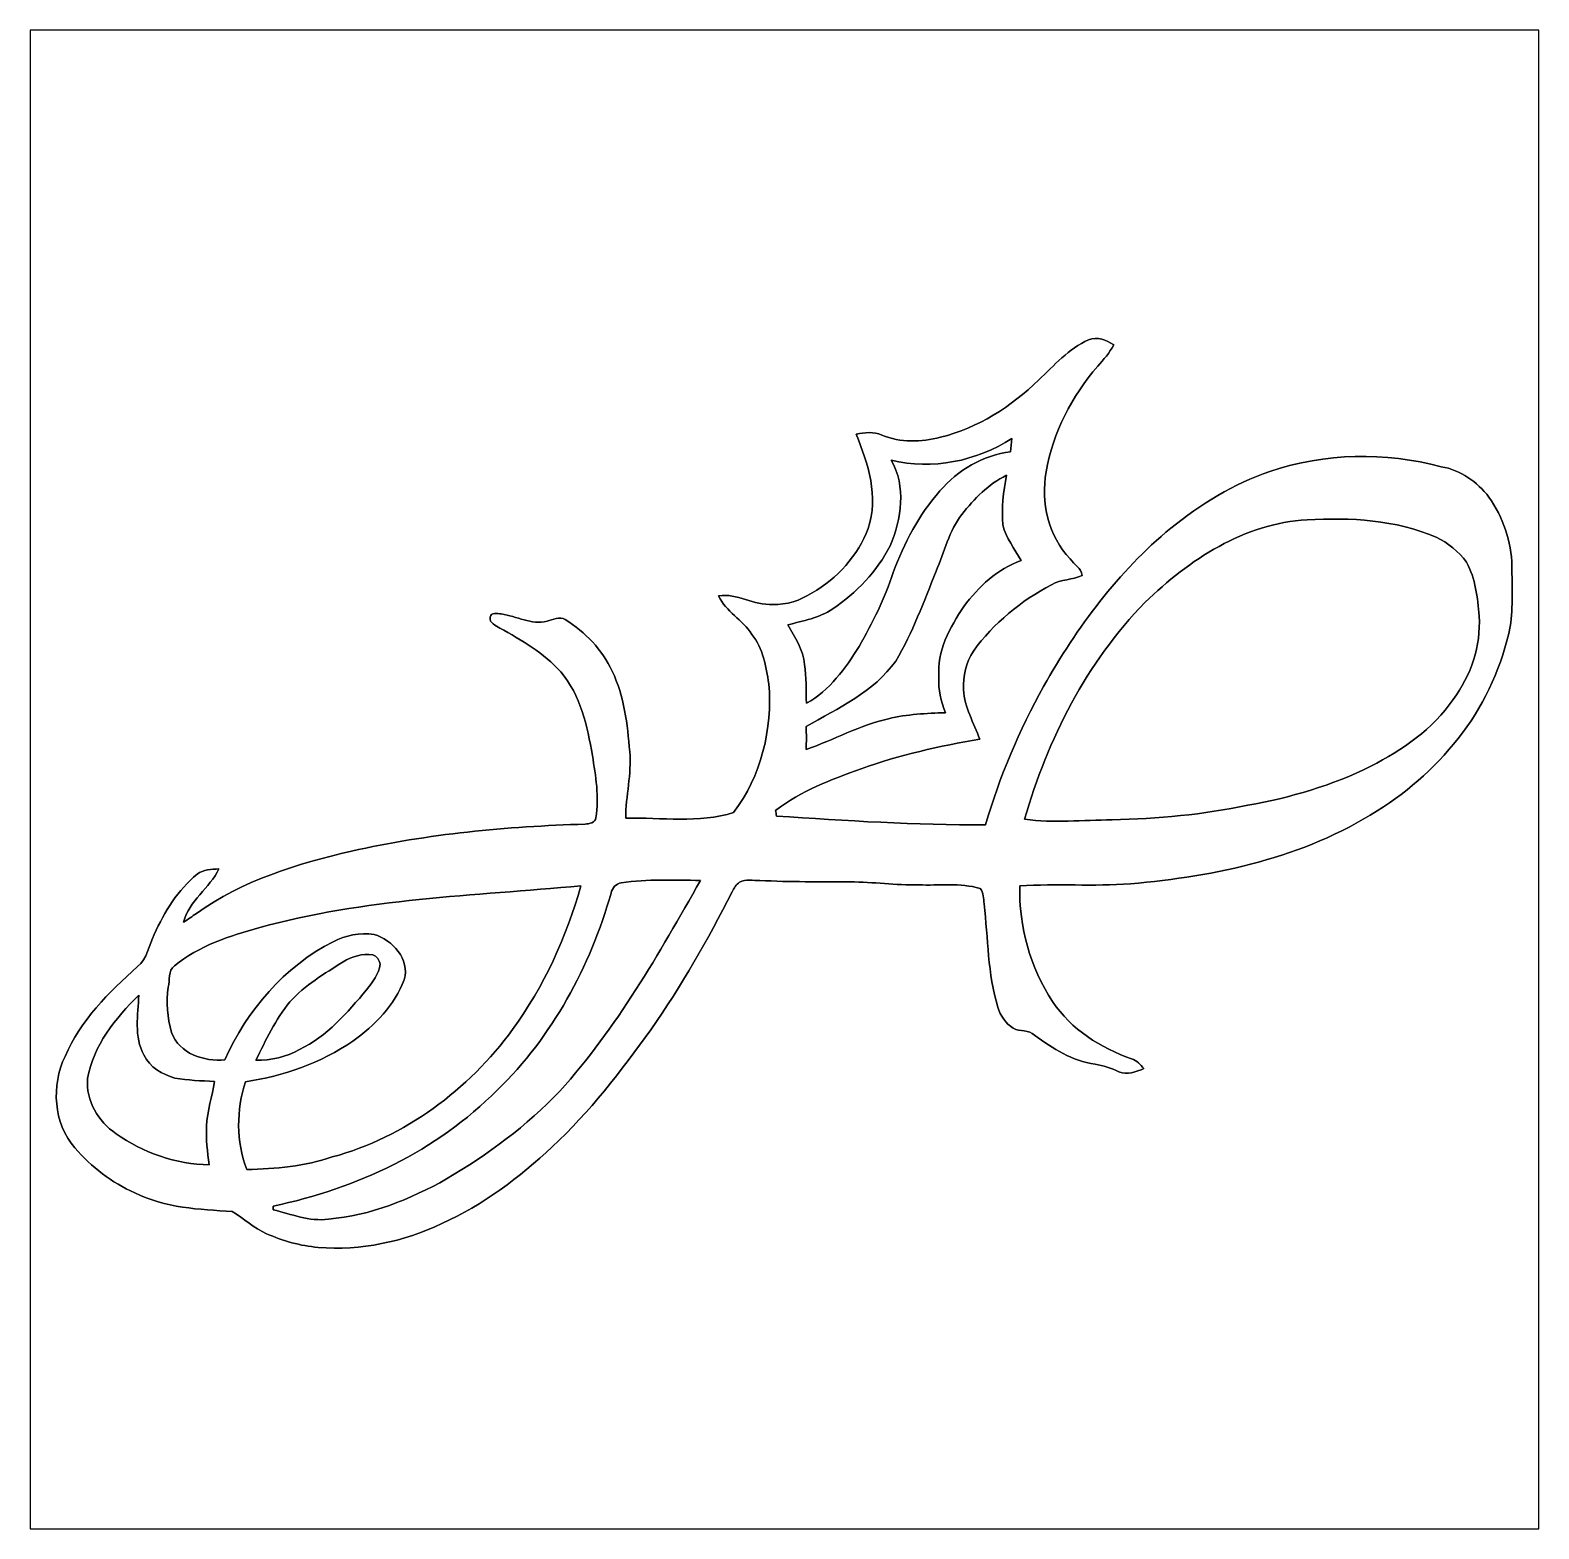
# Model space of a CAD drawing. Header units: centimetres. Extents: x -16.8 to 16.8, y -16.7 to 16.7.
import ezdxf

# ---------------------------------------------------------------- set-up
doc = ezdxf.new("R2010")
doc.units = ezdxf.units.CM
doc.header["$MEASUREMENT"] = 0
doc.layers.add('Layer 1', color=7, linetype='Continuous')

msp = doc.modelspace()

# ---------------------------------------------------------------- linework, layer by layer
at = {"layer": 'Layer 1', "color": 7}
for points, knots in [([(-16.77458, 16.66875), (-16.77458, 16.66875), (16.77458, 16.66875), (16.77458, 16.66875), (16.77458, 16.66875), (16.77458, 16.66875), (16.77458, -16.66875), (16.77458, -16.66875), (16.77458, -16.66875), (16.77458, -16.66875), (-16.77458, -16.66875), (-16.77458, -16.66875), (-16.77458, -16.66875), (-16.77458, -16.66875), (-16.77458, 16.66875), (-16.77458, 16.66875), (-16.77458, 16.66875), (-16.77458, 16.66875), (-16.77458, 16.66875), (-16.77458, 16.66875)], [0, 0, 0, 0, 0.16666667, 0.16666667, 0.16666667, 0.16666667, 0.33333333, 0.33333333, 0.33333333, 0.33333333, 0.5, 0.5, 0.5, 0.5, 0.66666667, 0.66666667, 0.66666667, 0.66666667, 1, 1, 1, 1]), ([(6.76275, 9.77935), (6.31966, 9.58709), (5.99581, 9.20821), (5.64938, 8.88541), (5.64938, 8.88541), (5.04049, 8.29416), (4.30001, 7.8172), (3.46957, 7.61224), (3.46957, 7.61224), (3.042, 7.50676), (2.57669, 7.48736), (2.16464, 7.66022), (2.16464, 7.66022), (1.98226, 7.74629), (1.78259, 7.7156), (1.59314, 7.68244), (1.59314, 7.68244), (1.86126, 7.02592), (2.10009, 6.29073), (1.86196, 5.58624), (1.86196, 5.58624), (1.63583, 4.97981), (1.17087, 4.47287), (0.61454, 4.14867), (0.61454, 4.14867), (0.35489, 3.98357), (0.0448, 3.88126), (-0.26494, 3.89467), (-0.26494, 3.89467), (-0.68051, 3.86644), (-1.04881, 4.15502), (-1.4672, 4.08446), (-1.4672, 4.08446), (-1.3021, 3.73627), (-0.92745, 3.55141), (-0.72708, 3.22545), (-0.72708, 3.22545), (-0.46919, 2.91677), (-0.41134, 2.51143), (-0.34925, 2.12901), (-0.34925, 2.12901), (-0.2607, 1.12713), (-0.5207, 0.07056), (-1.13277, -0.73519), (-1.13277, -0.73519), (-1.90606, -0.98108), (-2.73438, -0.83996), (-3.52989, -0.86078), (-3.52989, -0.86078), (-3.53413, -0.36477), (-3.39266, 0.12065), (-3.44276, 0.61807), (-3.44276, 0.61807), (-3.49285, 1.2259), (-3.56129, 1.85279), (-3.83258, 2.40841), (-3.83258, 2.40841), (-4.05624, 2.88325), (-4.42736, 3.28542), (-4.87609, 3.55635), (-4.87609, 3.55635), (-5.00627, 3.63255), (-5.14985, 3.55141), (-5.28108, 3.5239), (-5.28108, 3.5239), (-5.63069, 3.42547), (-5.95595, 3.64067), (-6.29744, 3.68159), (-6.29744, 3.68159), (-6.38704, 3.68829), (-6.53133, 3.72957), (-6.54438, 3.61139), (-6.54438, 3.61139), (-6.57013, 3.47909), (-6.41985, 3.42547), (-6.33201, 3.36903), (-6.33201, 3.36903), (-5.84518, 3.09951), (-5.35058, 2.81587), (-4.97699, 2.39501), (-4.97699, 2.39501), (-4.53002, 1.87678), (-4.3882, 1.1878), (-4.27002, 0.53375), (-4.27002, 0.53375), (-4.20264, 0.07902), (-4.11339, -0.39088), (-4.19629, -0.84984), (-4.19629, -0.84984), (-4.20441, -0.96732), (-4.33987, -0.98249), (-4.43195, -0.99272), (-4.43195, -0.99272), (-6.17784, -1.0474), (-7.92656, -1.20721), (-9.63224, -1.59491), (-9.63224, -1.59491), (-10.83839, -1.87466), (-12.0583, -2.24719), (-13.0743, -2.9785), (-13.0743, -2.9785), (-13.17025, -3.04482), (-13.26586, -3.11256), (-13.36604, -3.17288), (-13.36604, -3.17288), (-13.2394, -2.69593), (-12.78361, -2.41653), (-12.57582, -1.98508), (-12.57582, -1.98508), (-12.74057, -2.0066), (-12.92507, -1.99637), (-13.05948, -2.10926), (-13.05948, -2.10926), (-13.4934, -2.45428), (-13.78656, -2.94711), (-14.01586, -3.44452), (-14.01586, -3.44452), (-14.13369, -3.68864), (-14.16756, -3.98357), (-14.39122, -4.16313), (-14.39122, -4.16313), (-15.0241, -4.7371), (-15.66086, -5.36046), (-15.99883, -6.16021), (-15.99883, -6.16021), (-16.30821, -6.8072), (-16.25882, -7.64399), (-15.77975, -8.19538), (-15.77975, -8.19538), (-15.41286, -8.61519), (-14.9606, -8.96973), (-14.44943, -9.19692), (-14.44943, -9.19692), (-13.77668, -9.525), (-13.01327, -9.56945), (-12.27949, -9.6072), (-12.27949, -9.6072), (-12.02514, -9.77053), (-11.79477, -9.97726), (-11.51678, -10.10356), (-11.51678, -10.10356), (-11.15378, -10.26407), (-10.76643, -10.37661), (-10.3692, -10.40694), (-10.3692, -10.40694), (-9.42516, -10.48597), (-8.46914, -10.28559), (-7.61683, -9.87813), (-7.61683, -9.87813), (-6.70278, -9.46503), (-5.89703, -8.84943), (-5.16396, -8.17139), (-5.16396, -8.17139), (-4.33211, -7.39422), (-3.63573, -6.48688), (-2.97145, -5.56648), (-2.97145, -5.56648), (-2.29764, -4.58929), (-1.69474, -3.56306), (-1.16699, -2.50014), (-1.16699, -2.50014), (-1.12289, -2.4197), (-1.07527, -2.33539), (-0.99836, -2.28212), (-0.99836, -2.28212), (-0.86219, -2.20592), (-0.69497, -2.25848), (-0.54716, -2.24473), (-0.54716, -2.24473), (0.12277, -2.28353), (0.79375, -2.27224), (1.46438, -2.27718), (1.46438, -2.27718), (1.97097, -2.27894), (2.47368, -2.35514), (2.98062, -2.34456), (2.98062, -2.34456), (3.43606, -2.36149), (3.90525, -2.29376), (4.3494, -2.42288), (4.3494, -2.42288), (4.43759, -2.51248), (4.41889, -2.6543), (4.43971, -2.76648), (4.43971, -2.76648), (4.52755, -3.53413), (4.51626, -4.32012), (4.74486, -5.06483), (4.74486, -5.06483), (4.80377, -5.2518), (4.91772, -5.42678), (5.08494, -5.53367), (5.08494, -5.53367), (5.23593, -5.6134), (5.43101, -5.56436), (5.56295, -5.68925), (5.56295, -5.68925), (5.96371, -5.98205), (6.40186, -6.2671), (6.90527, -6.33271), (6.90527, -6.33271), (7.09154, -6.3567), (7.26546, -6.42796), (7.43726, -6.49993), (7.43726, -6.49993), (7.61894, -6.57754), (7.82179, -6.50381), (7.99359, -6.43149), (7.99359, -6.43149), (7.91704, -6.34224), (7.83308, -6.25193), (7.71842, -6.21383), (7.71842, -6.21383), (7.0291, -5.97041), (6.37152, -5.55978), (5.96265, -4.9403), (5.96265, -4.9403), (5.46312, -4.18394), (5.21194, -3.27237), (5.23064, -2.36749), (5.23064, -2.36749), (6.04979, -2.30928), (6.87282, -2.38619), (7.69197, -2.31881), (7.69197, -2.31881), (9.59908, -2.15441), (11.54924, -1.74202), (13.18048, -0.69391), (13.18048, -0.69391), (13.91849, -0.24518), (14.56126, 0.35207), (15.07984, 1.04175), (15.07984, 1.04175), (15.6083, 1.73426), (15.95861, 2.55517), (16.13994, 3.40466), (16.13994, 3.40466), (16.19885, 3.84845), (16.1798, 4.2993), (16.17521, 4.74592), (16.17521, 4.74592), (16.16992, 5.29484), (15.97448, 5.83318), (15.66651, 6.28368), (15.66651, 6.28368), (15.40298, 6.62023), (15.03221, 6.88587), (14.60535, 6.95854), (14.60535, 6.95854), (13.36111, 7.28874), (12.01632, 7.26934), (10.79535, 6.85165), (10.79535, 6.85165), (9.98714, 6.58072), (9.25195, 6.12281), (8.5912, 5.59012), (8.5912, 5.59012), (7.41786, 4.62844), (6.50593, 3.38384), (5.76121, 2.07116), (5.76121, 2.07116), (5.22041, 1.09573), (4.7819, 0.06279), (4.47111, -1.00859), (4.47111, -1.00859), (2.91853, -1.01283), (1.36878, -0.91934), (-0.17921, -0.81315), (-0.17921, -0.81315), (-0.18556, -0.77153), (-0.19156, -0.7306), (-0.1972, -0.68933), (-0.1972, -0.68933), (0.36513, -0.25047), (1.04211, -0.00106), (1.70568, 0.23813), (1.70568, 0.23813), (2.55976, 0.54645), (3.44805, 0.74612), (4.34234, 0.895), (4.34234, 0.895), (4.20758, 1.25765), (4.00614, 1.60479), (3.97933, 1.99778), (3.97933, 1.99778), (3.97475, 2.29447), (4.03225, 2.60491), (4.19947, 2.85468), (4.19947, 2.85468), (4.6482, 3.47839), (5.26062, 3.97475), (5.9376, 4.33211), (5.9376, 4.33211), (6.14821, 4.45311), (6.40397, 4.4383), (6.62164, 4.53743), (6.62164, 4.53743), (6.59871, 4.69759), (6.43996, 4.78437), (6.35282, 4.90573), (6.35282, 4.90573), (5.86634, 5.41549), (5.69172, 6.16232), (5.82013, 6.84601), (5.82013, 6.84601), (5.96935, 7.71596), (6.38986, 8.5277), (6.96454, 9.19268), (6.96454, 9.19268), (7.09859, 9.33979), (7.22842, 9.49254), (7.3219, 9.66964), (7.3219, 9.66964), (7.15821, 9.77971), (6.95854, 9.86437), (6.76275, 9.77935)], [0, 0, 0, 0, 0.0125, 0.0125, 0.0125, 0.0125, 0.025, 0.025, 0.025, 0.025, 0.0375, 0.0375, 0.0375, 0.0375, 0.05, 0.05, 0.05, 0.05, 0.0625, 0.0625, 0.0625, 0.0625, 0.075, 0.075, 0.075, 0.075, 0.0875, 0.0875, 0.0875, 0.0875, 0.1, 0.1, 0.1, 0.1, 0.1125, 0.1125, 0.1125, 0.1125, 0.125, 0.125, 0.125, 0.125, 0.1375, 0.1375, 0.1375, 0.1375, 0.15, 0.15, 0.15, 0.15, 0.1625, 0.1625, 0.1625, 0.1625, 0.175, 0.175, 0.175, 0.175, 0.1875, 0.1875, 0.1875, 0.1875, 0.2, 0.2, 0.2, 0.2, 0.2125, 0.2125, 0.2125, 0.2125, 0.225, 0.225, 0.225, 0.225, 0.2375, 0.2375, 0.2375, 0.2375, 0.25, 0.25, 0.25, 0.25, 0.2625, 0.2625, 0.2625, 0.2625, 0.275, 0.275, 0.275, 0.275, 0.2875, 0.2875, 0.2875, 0.2875, 0.3, 0.3, 0.3, 0.3, 0.3125, 0.3125, 0.3125, 0.3125, 0.325, 0.325, 0.325, 0.325, 0.3375, 0.3375, 0.3375, 0.3375, 0.35, 0.35, 0.35, 0.35, 0.3625, 0.3625, 0.3625, 0.3625, 0.375, 0.375, 0.375, 0.375, 0.3875, 0.3875, 0.3875, 0.3875, 0.4, 0.4, 0.4, 0.4, 0.4125, 0.4125, 0.4125, 0.4125, 0.425, 0.425, 0.425, 0.425, 0.4375, 0.4375, 0.4375, 0.4375, 0.45, 0.45, 0.45, 0.45, 0.4625, 0.4625, 0.4625, 0.4625, 0.475, 0.475, 0.475, 0.475, 0.4875, 0.4875, 0.4875, 0.4875, 0.5, 0.5, 0.5, 0.5, 0.5125, 0.5125, 0.5125, 0.5125, 0.525, 0.525, 0.525, 0.525, 0.5375, 0.5375, 0.5375, 0.5375, 0.55, 0.55, 0.55, 0.55, 0.5625, 0.5625, 0.5625, 0.5625, 0.575, 0.575, 0.575, 0.575, 0.5875, 0.5875, 0.5875, 0.5875, 0.6, 0.6, 0.6, 0.6, 0.6125, 0.6125, 0.6125, 0.6125, 0.625, 0.625, 0.625, 0.625, 0.6375, 0.6375, 0.6375, 0.6375, 0.65, 0.65, 0.65, 0.65, 0.6625, 0.6625, 0.6625, 0.6625, 0.675, 0.675, 0.675, 0.675, 0.6875, 0.6875, 0.6875, 0.6875, 0.7, 0.7, 0.7, 0.7, 0.7125, 0.7125, 0.7125, 0.7125, 0.725, 0.725, 0.725, 0.725, 0.7375, 0.7375, 0.7375, 0.7375, 0.75, 0.75, 0.75, 0.75, 0.7625, 0.7625, 0.7625, 0.7625, 0.775, 0.775, 0.775, 0.775, 0.7875, 0.7875, 0.7875, 0.7875, 0.8, 0.8, 0.8, 0.8, 0.8125, 0.8125, 0.8125, 0.8125, 0.825, 0.825, 0.825, 0.825, 0.8375, 0.8375, 0.8375, 0.8375, 0.85, 0.85, 0.85, 0.85, 0.8625, 0.8625, 0.8625, 0.8625, 0.875, 0.875, 0.875, 0.875, 0.8875, 0.8875, 0.8875, 0.8875, 0.9, 0.9, 0.9, 0.9, 0.9125, 0.9125, 0.9125, 0.9125, 0.925, 0.925, 0.925, 0.925, 0.9375, 0.9375, 0.9375, 0.9375, 0.95, 0.95, 0.95, 0.95, 0.9625, 0.9625, 0.9625, 0.9625, 0.975, 0.975, 0.975, 0.975, 1, 1, 1, 1]), ([(2.37314, 7.106), (3.28683, 6.8707), (4.26791, 7.08625), (5.05601, 7.58437), (5.05601, 7.58437), (5.04014, 7.48912), (5.03802, 7.38822), (5.02567, 7.29192), (5.02567, 7.29192), (4.41713, 7.21254), (3.85233, 6.88587), (3.45722, 6.4195), (3.45722, 6.4195), (2.98768, 5.89597), (2.66347, 5.25745), (2.41582, 4.6041), (2.41582, 4.6041), (2.23202, 4.02731), (1.95756, 3.48474), (1.65947, 2.95981), (1.65947, 2.95981), (1.35396, 2.47262), (1.0033, 1.97732), (0.48824, 1.69439), (0.48824, 1.69439), (0.4766, 1.98332), (0.49142, 2.27365), (0.44415, 2.55976), (0.44415, 2.55976), (0.42016, 2.88784), (0.23389, 3.16406), (0.07338, 3.43958), (0.07338, 3.43958), (0.41451, 3.53413), (0.77505, 3.59128), (1.0735, 3.79589), (1.0735, 3.79589), (1.60267, 4.15008), (2.0574, 4.62915), (2.34985, 5.19783), (2.34985, 5.19783), (2.59821, 5.79508), (2.70933, 6.51933), (2.37314, 7.106)], [0, 0, 0, 0, 0.08333333, 0.08333333, 0.08333333, 0.08333333, 0.16666667, 0.16666667, 0.16666667, 0.16666667, 0.25, 0.25, 0.25, 0.25, 0.33333333, 0.33333333, 0.33333333, 0.33333333, 0.41666667, 0.41666667, 0.41666667, 0.41666667, 0.5, 0.5, 0.5, 0.5, 0.58333333, 0.58333333, 0.58333333, 0.58333333, 0.66666667, 0.66666667, 0.66666667, 0.66666667, 0.75, 0.75, 0.75, 0.75, 0.83333333, 0.83333333, 0.83333333, 0.83333333, 1, 1, 1, 1]), ([(3.94652, 5.89703), (4.21605, 6.24628), (4.53566, 6.57331), (4.93818, 6.76628), (4.93818, 6.76628), (4.86939, 6.40362), (4.82212, 6.03285), (4.85457, 5.66314), (4.85457, 5.66314), (4.9276, 5.36998), (5.11528, 5.12868), (5.26274, 4.87045), (5.26274, 4.87045), (4.73675, 4.68559), (4.31518, 4.28696), (3.98815, 3.84598), (3.98815, 3.84598), (3.67347, 3.38349), (3.38949, 2.85503), (3.43359, 2.27542), (3.43359, 2.27542), (3.40678, 2.00025), (3.48862, 1.73955), (3.58034, 1.48625), (3.58034, 1.48625), (3.15454, 1.47038), (2.72627, 1.45203), (2.31034, 1.35184), (2.31034, 1.35184), (1.67393, 1.20262), (1.09643, 0.88406), (0.48366, 0.6664), (0.48366, 0.6664), (0.48542, 0.83855), (0.49001, 1.01), (0.48048, 1.18145), (0.48048, 1.18145), (1.19803, 1.58044), (1.98296, 1.95227), (2.47756, 2.63454), (2.47756, 2.63454), (2.84339, 3.26884), (3.10233, 3.95852), (3.37256, 4.63762), (3.37256, 4.63762), (3.54789, 5.06413), (3.66219, 5.52521), (3.94652, 5.89703)], [0, 0, 0, 0, 0.07692308, 0.07692308, 0.07692308, 0.07692308, 0.15384615, 0.15384615, 0.15384615, 0.15384615, 0.23076923, 0.23076923, 0.23076923, 0.23076923, 0.30769231, 0.30769231, 0.30769231, 0.30769231, 0.38461538, 0.38461538, 0.38461538, 0.38461538, 0.46153846, 0.46153846, 0.46153846, 0.46153846, 0.53846154, 0.53846154, 0.53846154, 0.53846154, 0.61538462, 0.61538462, 0.61538462, 0.61538462, 0.69230769, 0.69230769, 0.69230769, 0.69230769, 0.76923077, 0.76923077, 0.76923077, 0.76923077, 0.84615385, 0.84615385, 0.84615385, 0.84615385, 1, 1, 1, 1]), ([(11.62226, 5.77532), (12.58499, 5.8293), (13.59359, 5.78062), (14.48964, 5.38762), (14.48964, 5.38762), (14.75705, 5.26591), (14.99306, 5.07118), (15.16556, 4.83341), (15.16556, 4.83341), (15.36559, 4.46687), (15.41674, 4.04495), (15.44743, 3.63502), (15.44743, 3.63502), (15.49118, 2.97074), (15.26258, 2.31105), (14.87064, 1.78082), (14.87064, 1.78082), (14.41909, 1.11972), (13.74069, 0.65476), (13.03796, 0.29457), (13.03796, 0.29457), (12.17895, -0.13335), (11.24938, -0.40393), (10.30676, -0.57326), (10.30676, -0.57326), (9.31298, -0.77964), (8.29874, -0.87313), (7.28521, -0.89888), (7.28521, -0.89888), (6.63646, -0.89782), (5.98487, -0.97437), (5.33929, -0.88406), (5.33929, -0.88406), (5.85047, 0.89606), (6.7183, 2.60526), (8.01793, 3.94123), (8.01793, 3.94123), (8.99336, 4.88809), (10.22667, 5.70124), (11.62226, 5.77532)], [0, 0, 0, 0, 0.09090909, 0.09090909, 0.09090909, 0.09090909, 0.18181818, 0.18181818, 0.18181818, 0.18181818, 0.27272727, 0.27272727, 0.27272727, 0.27272727, 0.36363636, 0.36363636, 0.36363636, 0.36363636, 0.45454545, 0.45454545, 0.45454545, 0.45454545, 0.54545455, 0.54545455, 0.54545455, 0.54545455, 0.63636364, 0.63636364, 0.63636364, 0.63636364, 0.72727273, 0.72727273, 0.72727273, 0.72727273, 0.81818182, 0.81818182, 0.81818182, 0.81818182, 1, 1, 1, 1]), ([(-3.62903, -2.2987), (-3.04659, -2.20662), (-2.45463, -2.2412), (-1.86725, -2.24543), (-1.86725, -2.24543), (-2.79329, -3.87914), (-3.73309, -5.52591), (-4.99498, -6.92926), (-4.99498, -6.92926), (-5.73088, -7.70326), (-6.59765, -8.34284), (-7.51522, -8.88506), (-7.51522, -8.88506), (-8.32697, -9.33662), (-9.20856, -9.70527), (-10.14377, -9.77829), (-10.14377, -9.77829), (-10.56958, -9.84179), (-10.96857, -9.66576), (-11.3732, -9.57016), (-11.3732, -9.57016), (-11.37356, -9.55005), (-11.37426, -9.50912), (-11.37461, -9.48902), (-11.37461, -9.48902), (-9.52288, -9.10696), (-7.73077, -8.26347), (-6.38951, -6.91056), (-6.38951, -6.91056), (-5.15796, -5.72029), (-4.32647, -4.16278), (-3.85516, -2.52659), (-3.85516, -2.52659), (-3.83258, -2.41265), (-3.74756, -2.31458), (-3.62903, -2.2987)], [0, 0, 0, 0, 0.1, 0.1, 0.1, 0.1, 0.2, 0.2, 0.2, 0.2, 0.3, 0.3, 0.3, 0.3, 0.4, 0.4, 0.4, 0.4, 0.5, 0.5, 0.5, 0.5, 0.6, 0.6, 0.6, 0.6, 0.7, 0.7, 0.7, 0.7, 0.8, 0.8, 0.8, 0.8, 1, 1, 1, 1]), ([(-11.66848, -3.29424), (-9.34438, -2.64654), (-6.91515, -2.58692), (-4.5279, -2.36608), (-4.5279, -2.36608), (-4.8514, -3.50414), (-5.34776, -4.60163), (-6.04626, -5.55978), (-6.04626, -5.55978), (-7.02733, -6.90562), (-8.44268, -7.95479), (-10.05699, -8.39682), (-10.05699, -8.39682), (-10.66871, -8.59719), (-11.31499, -8.66881), (-11.9567, -8.67339), (-11.9567, -8.67339), (-12.19341, -8.04898), (-12.19412, -7.35542), (-11.98633, -6.72324), (-11.98633, -6.72324), (-11.13649, -6.60294), (-10.31099, -6.29991), (-9.59803, -5.81978), (-9.59803, -5.81978), (-9.11049, -5.47123), (-8.67516, -5.01897), (-8.45503, -4.45311), (-8.45503, -4.45311), (-8.32273, -4.00085), (-8.7189, -3.57117), (-9.12601, -3.44629), (-9.12601, -3.44629), (-9.44033, -3.40572), (-9.7596, -3.46322), (-10.0397, -3.60927), (-10.0397, -3.60927), (-11.12203, -4.16243), (-11.95317, -5.13362), (-12.44283, -6.23676), (-12.44283, -6.23676), (-12.90461, -6.27627), (-13.46588, -6.102), (-13.63133, -5.62575), (-13.63133, -5.62575), (-13.72059, -5.30084), (-13.75728, -4.95582), (-13.70365, -4.62139), (-13.70365, -4.62139), (-13.66203, -4.46546), (-13.71036, -4.25521), (-13.56819, -4.14196), (-13.56819, -4.14196), (-13.02138, -3.69817), (-12.3377, -3.47698), (-11.66848, -3.29424)], [0, 0, 0, 0, 0.06666667, 0.06666667, 0.06666667, 0.06666667, 0.13333333, 0.13333333, 0.13333333, 0.13333333, 0.2, 0.2, 0.2, 0.2, 0.26666667, 0.26666667, 0.26666667, 0.26666667, 0.33333333, 0.33333333, 0.33333333, 0.33333333, 0.4, 0.4, 0.4, 0.4, 0.46666667, 0.46666667, 0.46666667, 0.46666667, 0.53333333, 0.53333333, 0.53333333, 0.53333333, 0.6, 0.6, 0.6, 0.6, 0.66666667, 0.66666667, 0.66666667, 0.66666667, 0.73333333, 0.73333333, 0.73333333, 0.73333333, 0.8, 0.8, 0.8, 0.8, 0.86666667, 0.86666667, 0.86666667, 0.86666667, 1, 1, 1, 1]), ([(-9.81075, -4.05447), (-9.61778, -3.93277), (-9.38812, -3.86644), (-9.15811, -3.90031), (-9.15811, -3.90031), (-9.07239, -3.93206), (-9.00113, -4.01602), (-8.99336, -4.1088), (-8.99336, -4.1088), (-9.0103, -4.33035), (-9.16552, -4.50638), (-9.29358, -4.67536), (-9.29358, -4.67536), (-9.71762, -5.18971), (-10.17623, -5.70865), (-10.78442, -6.00851), (-10.78442, -6.00851), (-11.07934, -6.16973), (-11.41871, -6.25404), (-11.75526, -6.24593), (-11.75526, -6.24593), (-11.53689, -5.79543), (-11.3157, -5.33753), (-11.00102, -4.94489), (-11.00102, -4.94489), (-10.66377, -4.57694), (-10.23056, -4.31694), (-9.81075, -4.05447)], [0, 0, 0, 0, 0.125, 0.125, 0.125, 0.125, 0.25, 0.25, 0.25, 0.25, 0.375, 0.375, 0.375, 0.375, 0.5, 0.5, 0.5, 0.5, 0.625, 0.625, 0.625, 0.625, 0.75, 0.75, 0.75, 0.75, 1, 1, 1, 1]), ([(-15.49753, -6.6548), (-15.37476, -5.91326), (-14.87452, -5.31178), (-14.35911, -4.79637), (-14.35911, -4.79637), (-14.37287, -5.23381), (-14.47483, -5.72523), (-14.24376, -6.1274), (-14.24376, -6.1274), (-14.11499, -6.40151), (-13.83665, -6.55955), (-13.5569, -6.64069), (-13.5569, -6.64069), (-13.26621, -6.69255), (-12.97023, -6.70419), (-12.67566, -6.71583), (-12.67566, -6.71583), (-12.72293, -7.04921), (-12.84041, -7.37094), (-12.85099, -7.70925), (-12.85099, -7.70925), (-12.86863, -7.99712), (-12.83547, -8.28499), (-12.79102, -8.56932), (-12.79102, -8.56932), (-13.52868, -8.55874), (-14.26563, -8.30756), (-14.86535, -7.87859), (-14.86535, -7.87859), (-15.25976, -7.60871), (-15.54127, -7.1441), (-15.49753, -6.6548)], [0, 0, 0, 0, 0.11111111, 0.11111111, 0.11111111, 0.11111111, 0.22222222, 0.22222222, 0.22222222, 0.22222222, 0.33333333, 0.33333333, 0.33333333, 0.33333333, 0.44444444, 0.44444444, 0.44444444, 0.44444444, 0.55555556, 0.55555556, 0.55555556, 0.55555556, 0.66666667, 0.66666667, 0.66666667, 0.66666667, 0.77777778, 0.77777778, 0.77777778, 0.77777778, 1, 1, 1, 1])]:
    msp.add_open_spline(points, degree=3, knots=knots, dxfattribs=at)
at = {"layer": 'Layer 1', "color": 253}
for points, knots in [([(6.76275, 9.77935), (6.95854, 9.86437), (7.15821, 9.77971), (7.3219, 9.66964), (7.3219, 9.66964), (7.22842, 9.49254), (7.09859, 9.33979), (6.96454, 9.19268), (6.96454, 9.19268), (6.38986, 8.5277), (5.96935, 7.71596), (5.82013, 6.84601), (5.82013, 6.84601), (5.69172, 6.16232), (5.86634, 5.41549), (6.35282, 4.90573), (6.35282, 4.90573), (6.43996, 4.78437), (6.59871, 4.69759), (6.62164, 4.53743), (6.62164, 4.53743), (6.40397, 4.4383), (6.14821, 4.45311), (5.9376, 4.33211), (5.9376, 4.33211), (5.26062, 3.97475), (4.6482, 3.47839), (4.19947, 2.85468), (4.19947, 2.85468), (4.03225, 2.60491), (3.97475, 2.29447), (3.97933, 1.99778), (3.97933, 1.99778), (4.00614, 1.60479), (4.20758, 1.25765), (4.34234, 0.895), (4.34234, 0.895), (3.44805, 0.74612), (2.55976, 0.54645), (1.70568, 0.23813), (1.70568, 0.23813), (1.04211, -0.00106), (0.36513, -0.25047), (-0.1972, -0.68933), (-0.1972, -0.68933), (-0.19156, -0.7306), (-0.18556, -0.77153), (-0.17921, -0.81315), (-0.17921, -0.81315), (1.36878, -0.91934), (2.91853, -1.01283), (4.47111, -1.00859), (4.47111, -1.00859), (4.7819, 0.06279), (5.22041, 1.09573), (5.76121, 2.07116), (5.76121, 2.07116), (6.50593, 3.38384), (7.41786, 4.62844), (8.5912, 5.59012), (8.5912, 5.59012), (9.25195, 6.12281), (9.98714, 6.58072), (10.79535, 6.85165), (10.79535, 6.85165), (12.01632, 7.26934), (13.36111, 7.28874), (14.60535, 6.95854), (14.60535, 6.95854), (15.03221, 6.88587), (15.40298, 6.62023), (15.66651, 6.28368), (15.66651, 6.28368), (15.97448, 5.83318), (16.16992, 5.29484), (16.17521, 4.74592), (16.17521, 4.74592), (16.1798, 4.2993), (16.19885, 3.84845), (16.13994, 3.40466), (16.13994, 3.40466), (15.95861, 2.55517), (15.6083, 1.73426), (15.07984, 1.04175), (15.07984, 1.04175), (14.56126, 0.35207), (13.91849, -0.24518), (13.18048, -0.69391), (13.18048, -0.69391), (11.54924, -1.74202), (9.59908, -2.15441), (7.69197, -2.31881), (7.69197, -2.31881), (6.87282, -2.38619), (6.04979, -2.30928), (5.23064, -2.36749), (5.23064, -2.36749), (5.21194, -3.27237), (5.46312, -4.18394), (5.96265, -4.9403), (5.96265, -4.9403), (6.37152, -5.55978), (7.0291, -5.97041), (7.71842, -6.21383), (7.71842, -6.21383), (7.83308, -6.25193), (7.91704, -6.34224), (7.99359, -6.43149), (7.99359, -6.43149), (7.82179, -6.50381), (7.61894, -6.57754), (7.43726, -6.49993), (7.43726, -6.49993), (7.26546, -6.42796), (7.09154, -6.3567), (6.90527, -6.33271), (6.90527, -6.33271), (6.40186, -6.2671), (5.96371, -5.98205), (5.56295, -5.68925), (5.56295, -5.68925), (5.43101, -5.56436), (5.23593, -5.6134), (5.08494, -5.53367), (5.08494, -5.53367), (4.91772, -5.42678), (4.80377, -5.2518), (4.74486, -5.06483), (4.74486, -5.06483), (4.51626, -4.32012), (4.52755, -3.53413), (4.43971, -2.76648), (4.43971, -2.76648), (4.41889, -2.6543), (4.43759, -2.51248), (4.3494, -2.42288), (4.3494, -2.42288), (3.90525, -2.29376), (3.43606, -2.36149), (2.98062, -2.34456), (2.98062, -2.34456), (2.47368, -2.35514), (1.97097, -2.27894), (1.46438, -2.27718), (1.46438, -2.27718), (0.79375, -2.27224), (0.12277, -2.28353), (-0.54716, -2.24473), (-0.54716, -2.24473), (-0.69497, -2.25848), (-0.86219, -2.20592), (-0.99836, -2.28212), (-0.99836, -2.28212), (-1.07527, -2.33539), (-1.12289, -2.4197), (-1.16699, -2.50014), (-1.16699, -2.50014), (-1.69474, -3.56306), (-2.29764, -4.58929), (-2.97145, -5.56648), (-2.97145, -5.56648), (-3.63573, -6.48688), (-4.33211, -7.39422), (-5.16396, -8.17139), (-5.16396, -8.17139), (-5.89703, -8.84943), (-6.70278, -9.46503), (-7.61683, -9.87813), (-7.61683, -9.87813), (-8.46914, -10.28559), (-9.42516, -10.48597), (-10.3692, -10.40694), (-10.3692, -10.40694), (-10.76643, -10.37661), (-11.15378, -10.26407), (-11.51678, -10.10356), (-11.51678, -10.10356), (-11.79477, -9.97726), (-12.02514, -9.77053), (-12.27949, -9.6072), (-12.27949, -9.6072), (-13.01327, -9.56945), (-13.77668, -9.525), (-14.44943, -9.19692), (-14.44943, -9.19692), (-14.9606, -8.96973), (-15.41286, -8.61519), (-15.77975, -8.19538), (-15.77975, -8.19538), (-16.25882, -7.64399), (-16.30821, -6.8072), (-15.99883, -6.16021), (-15.99883, -6.16021), (-15.66086, -5.36046), (-15.0241, -4.7371), (-14.39122, -4.16313), (-14.39122, -4.16313), (-14.16756, -3.98357), (-14.13369, -3.68864), (-14.01586, -3.44452), (-14.01586, -3.44452), (-13.78656, -2.94711), (-13.4934, -2.45428), (-13.05948, -2.10926), (-13.05948, -2.10926), (-12.92507, -1.99637), (-12.74057, -2.0066), (-12.57582, -1.98508), (-12.57582, -1.98508), (-12.78361, -2.41653), (-13.2394, -2.69593), (-13.36604, -3.17288), (-13.36604, -3.17288), (-13.26586, -3.11256), (-13.17025, -3.04482), (-13.0743, -2.9785), (-13.0743, -2.9785), (-12.0583, -2.24719), (-10.83839, -1.87466), (-9.63224, -1.59491), (-9.63224, -1.59491), (-7.92656, -1.20721), (-6.17784, -1.0474), (-4.43195, -0.99272), (-4.43195, -0.99272), (-4.33987, -0.98249), (-4.20441, -0.96732), (-4.19629, -0.84984), (-4.19629, -0.84984), (-4.11339, -0.39088), (-4.20264, 0.07902), (-4.27002, 0.53375), (-4.27002, 0.53375), (-4.3882, 1.1878), (-4.53002, 1.87678), (-4.97699, 2.39501), (-4.97699, 2.39501), (-5.35058, 2.81587), (-5.84518, 3.09951), (-6.33201, 3.36903), (-6.33201, 3.36903), (-6.41985, 3.42547), (-6.57013, 3.47909), (-6.54438, 3.61139), (-6.54438, 3.61139), (-6.53133, 3.72957), (-6.38704, 3.68829), (-6.29744, 3.68159), (-6.29744, 3.68159), (-5.95595, 3.64067), (-5.63069, 3.42547), (-5.28108, 3.5239), (-5.28108, 3.5239), (-5.14985, 3.55141), (-5.00627, 3.63255), (-4.87609, 3.55635), (-4.87609, 3.55635), (-4.42736, 3.28542), (-4.05624, 2.88325), (-3.83258, 2.40841), (-3.83258, 2.40841), (-3.56129, 1.85279), (-3.49285, 1.2259), (-3.44276, 0.61807), (-3.44276, 0.61807), (-3.39266, 0.12065), (-3.53413, -0.36477), (-3.52989, -0.86078), (-3.52989, -0.86078), (-2.73438, -0.83996), (-1.90606, -0.98108), (-1.13277, -0.73519), (-1.13277, -0.73519), (-0.5207, 0.07056), (-0.2607, 1.12713), (-0.34925, 2.12901), (-0.34925, 2.12901), (-0.41134, 2.51143), (-0.46919, 2.91677), (-0.72708, 3.22545), (-0.72708, 3.22545), (-0.92745, 3.55141), (-1.3021, 3.73627), (-1.4672, 4.08446), (-1.4672, 4.08446), (-1.04881, 4.15502), (-0.68051, 3.86644), (-0.26494, 3.89467), (-0.26494, 3.89467), (0.0448, 3.88126), (0.35489, 3.98357), (0.61454, 4.14867), (0.61454, 4.14867), (1.17087, 4.47287), (1.63583, 4.97981), (1.86196, 5.58624), (1.86196, 5.58624), (2.10009, 6.29073), (1.86126, 7.02592), (1.59314, 7.68244), (1.59314, 7.68244), (1.78259, 7.7156), (1.98226, 7.74629), (2.16464, 7.66022), (2.16464, 7.66022), (2.57669, 7.48736), (3.042, 7.50676), (3.46957, 7.61224), (3.46957, 7.61224), (4.30001, 7.8172), (5.04049, 8.29416), (5.64938, 8.88541), (5.64938, 8.88541), (5.99581, 9.20821), (6.31966, 9.58709), (6.76275, 9.77935), (6.76275, 9.77935), (6.76275, 9.77935), (6.76275, 9.77935), (6.76275, 9.77935)], [0, 0, 0, 0, 0.01234568, 0.01234568, 0.01234568, 0.01234568, 0.02469136, 0.02469136, 0.02469136, 0.02469136, 0.03703704, 0.03703704, 0.03703704, 0.03703704, 0.04938272, 0.04938272, 0.04938272, 0.04938272, 0.0617284, 0.0617284, 0.0617284, 0.0617284, 0.07407407, 0.07407407, 0.07407407, 0.07407407, 0.08641975, 0.08641975, 0.08641975, 0.08641975, 0.09876543, 0.09876543, 0.09876543, 0.09876543, 0.11111111, 0.11111111, 0.11111111, 0.11111111, 0.12345679, 0.12345679, 0.12345679, 0.12345679, 0.13580247, 0.13580247, 0.13580247, 0.13580247, 0.14814815, 0.14814815, 0.14814815, 0.14814815, 0.16049383, 0.16049383, 0.16049383, 0.16049383, 0.17283951, 0.17283951, 0.17283951, 0.17283951, 0.18518519, 0.18518519, 0.18518519, 0.18518519, 0.19753086, 0.19753086, 0.19753086, 0.19753086, 0.20987654, 0.20987654, 0.20987654, 0.20987654, 0.22222222, 0.22222222, 0.22222222, 0.22222222, 0.2345679, 0.2345679, 0.2345679, 0.2345679, 0.24691358, 0.24691358, 0.24691358, 0.24691358, 0.25925926, 0.25925926, 0.25925926, 0.25925926, 0.27160494, 0.27160494, 0.27160494, 0.27160494, 0.28395062, 0.28395062, 0.28395062, 0.28395062, 0.2962963, 0.2962963, 0.2962963, 0.2962963, 0.30864198, 0.30864198, 0.30864198, 0.30864198, 0.32098765, 0.32098765, 0.32098765, 0.32098765, 0.33333333, 0.33333333, 0.33333333, 0.33333333, 0.34567901, 0.34567901, 0.34567901, 0.34567901, 0.35802469, 0.35802469, 0.35802469, 0.35802469, 0.37037037, 0.37037037, 0.37037037, 0.37037037, 0.38271605, 0.38271605, 0.38271605, 0.38271605, 0.39506173, 0.39506173, 0.39506173, 0.39506173, 0.40740741, 0.40740741, 0.40740741, 0.40740741, 0.41975309, 0.41975309, 0.41975309, 0.41975309, 0.43209877, 0.43209877, 0.43209877, 0.43209877, 0.44444444, 0.44444444, 0.44444444, 0.44444444, 0.45679012, 0.45679012, 0.45679012, 0.45679012, 0.4691358, 0.4691358, 0.4691358, 0.4691358, 0.48148148, 0.48148148, 0.48148148, 0.48148148, 0.49382716, 0.49382716, 0.49382716, 0.49382716, 0.50617284, 0.50617284, 0.50617284, 0.50617284, 0.51851852, 0.51851852, 0.51851852, 0.51851852, 0.5308642, 0.5308642, 0.5308642, 0.5308642, 0.54320988, 0.54320988, 0.54320988, 0.54320988, 0.55555556, 0.55555556, 0.55555556, 0.55555556, 0.56790123, 0.56790123, 0.56790123, 0.56790123, 0.58024691, 0.58024691, 0.58024691, 0.58024691, 0.59259259, 0.59259259, 0.59259259, 0.59259259, 0.60493827, 0.60493827, 0.60493827, 0.60493827, 0.61728395, 0.61728395, 0.61728395, 0.61728395, 0.62962963, 0.62962963, 0.62962963, 0.62962963, 0.64197531, 0.64197531, 0.64197531, 0.64197531, 0.65432099, 0.65432099, 0.65432099, 0.65432099, 0.66666667, 0.66666667, 0.66666667, 0.66666667, 0.67901235, 0.67901235, 0.67901235, 0.67901235, 0.69135802, 0.69135802, 0.69135802, 0.69135802, 0.7037037, 0.7037037, 0.7037037, 0.7037037, 0.71604938, 0.71604938, 0.71604938, 0.71604938, 0.72839506, 0.72839506, 0.72839506, 0.72839506, 0.74074074, 0.74074074, 0.74074074, 0.74074074, 0.75308642, 0.75308642, 0.75308642, 0.75308642, 0.7654321, 0.7654321, 0.7654321, 0.7654321, 0.77777778, 0.77777778, 0.77777778, 0.77777778, 0.79012346, 0.79012346, 0.79012346, 0.79012346, 0.80246914, 0.80246914, 0.80246914, 0.80246914, 0.81481481, 0.81481481, 0.81481481, 0.81481481, 0.82716049, 0.82716049, 0.82716049, 0.82716049, 0.83950617, 0.83950617, 0.83950617, 0.83950617, 0.85185185, 0.85185185, 0.85185185, 0.85185185, 0.86419753, 0.86419753, 0.86419753, 0.86419753, 0.87654321, 0.87654321, 0.87654321, 0.87654321, 0.88888889, 0.88888889, 0.88888889, 0.88888889, 0.90123457, 0.90123457, 0.90123457, 0.90123457, 0.91358025, 0.91358025, 0.91358025, 0.91358025, 0.92592593, 0.92592593, 0.92592593, 0.92592593, 0.9382716, 0.9382716, 0.9382716, 0.9382716, 0.95061728, 0.95061728, 0.95061728, 0.95061728, 0.96296296, 0.96296296, 0.96296296, 0.96296296, 0.97530864, 0.97530864, 0.97530864, 0.97530864, 1, 1, 1, 1]), ([(2.37314, 7.106), (2.70933, 6.51933), (2.59821, 5.79508), (2.34985, 5.19783), (2.34985, 5.19783), (2.0574, 4.62915), (1.60267, 4.15008), (1.0735, 3.79589), (1.0735, 3.79589), (0.77505, 3.59128), (0.41451, 3.53413), (0.07338, 3.43958), (0.07338, 3.43958), (0.23389, 3.16406), (0.42016, 2.88784), (0.44415, 2.55976), (0.44415, 2.55976), (0.49142, 2.27365), (0.4766, 1.98332), (0.48824, 1.69439), (0.48824, 1.69439), (1.0033, 1.97732), (1.35396, 2.47262), (1.65947, 2.95981), (1.65947, 2.95981), (1.95756, 3.48474), (2.23202, 4.02731), (2.41582, 4.6041), (2.41582, 4.6041), (2.66347, 5.25745), (2.98768, 5.89597), (3.45722, 6.4195), (3.45722, 6.4195), (3.85233, 6.88587), (4.41713, 7.21254), (5.02567, 7.29192), (5.02567, 7.29192), (5.03802, 7.38822), (5.04014, 7.48912), (5.05601, 7.58437), (5.05601, 7.58437), (4.26791, 7.08625), (3.28683, 6.8707), (2.37314, 7.106), (2.37314, 7.106), (2.37314, 7.106), (2.37314, 7.106), (2.37314, 7.106)], [0, 0, 0, 0, 0.07692308, 0.07692308, 0.07692308, 0.07692308, 0.15384615, 0.15384615, 0.15384615, 0.15384615, 0.23076923, 0.23076923, 0.23076923, 0.23076923, 0.30769231, 0.30769231, 0.30769231, 0.30769231, 0.38461538, 0.38461538, 0.38461538, 0.38461538, 0.46153846, 0.46153846, 0.46153846, 0.46153846, 0.53846154, 0.53846154, 0.53846154, 0.53846154, 0.61538462, 0.61538462, 0.61538462, 0.61538462, 0.69230769, 0.69230769, 0.69230769, 0.69230769, 0.76923077, 0.76923077, 0.76923077, 0.76923077, 0.84615385, 0.84615385, 0.84615385, 0.84615385, 1, 1, 1, 1]), ([(3.94652, 5.89703), (3.66219, 5.52521), (3.54789, 5.06413), (3.37256, 4.63762), (3.37256, 4.63762), (3.10233, 3.95852), (2.84339, 3.26884), (2.47756, 2.63454), (2.47756, 2.63454), (1.98296, 1.95227), (1.19803, 1.58044), (0.48048, 1.18145), (0.48048, 1.18145), (0.49001, 1.01), (0.48542, 0.83855), (0.48366, 0.6664), (0.48366, 0.6664), (1.09643, 0.88406), (1.67393, 1.20262), (2.31034, 1.35184), (2.31034, 1.35184), (2.72627, 1.45203), (3.15454, 1.47038), (3.58034, 1.48625), (3.58034, 1.48625), (3.48862, 1.73955), (3.40678, 2.00025), (3.43359, 2.27542), (3.43359, 2.27542), (3.38949, 2.85503), (3.67347, 3.38349), (3.98815, 3.84598), (3.98815, 3.84598), (4.31518, 4.28696), (4.73675, 4.68559), (5.26274, 4.87045), (5.26274, 4.87045), (5.11528, 5.12868), (4.9276, 5.36998), (4.85457, 5.66314), (4.85457, 5.66314), (4.82212, 6.03285), (4.86939, 6.40362), (4.93818, 6.76628), (4.93818, 6.76628), (4.53566, 6.57331), (4.21605, 6.24628), (3.94652, 5.89703), (3.94652, 5.89703), (3.94652, 5.89703), (3.94652, 5.89703), (3.94652, 5.89703)], [0, 0, 0, 0, 0.07142857, 0.07142857, 0.07142857, 0.07142857, 0.14285714, 0.14285714, 0.14285714, 0.14285714, 0.21428571, 0.21428571, 0.21428571, 0.21428571, 0.28571429, 0.28571429, 0.28571429, 0.28571429, 0.35714286, 0.35714286, 0.35714286, 0.35714286, 0.42857143, 0.42857143, 0.42857143, 0.42857143, 0.5, 0.5, 0.5, 0.5, 0.57142857, 0.57142857, 0.57142857, 0.57142857, 0.64285714, 0.64285714, 0.64285714, 0.64285714, 0.71428571, 0.71428571, 0.71428571, 0.71428571, 0.78571429, 0.78571429, 0.78571429, 0.78571429, 0.85714286, 0.85714286, 0.85714286, 0.85714286, 1, 1, 1, 1]), ([(11.62226, 5.77532), (10.22667, 5.70124), (8.99336, 4.88809), (8.01793, 3.94123), (8.01793, 3.94123), (6.7183, 2.60526), (5.85047, 0.89606), (5.33929, -0.88406), (5.33929, -0.88406), (5.98487, -0.97437), (6.63646, -0.89782), (7.28521, -0.89888), (7.28521, -0.89888), (8.29874, -0.87313), (9.31298, -0.77964), (10.30676, -0.57326), (10.30676, -0.57326), (11.24938, -0.40393), (12.17895, -0.13335), (13.03796, 0.29457), (13.03796, 0.29457), (13.74069, 0.65476), (14.41909, 1.11972), (14.87064, 1.78082), (14.87064, 1.78082), (15.26258, 2.31105), (15.49118, 2.97074), (15.44743, 3.63502), (15.44743, 3.63502), (15.41674, 4.04495), (15.36559, 4.46687), (15.16556, 4.83341), (15.16556, 4.83341), (14.99306, 5.07118), (14.75705, 5.26591), (14.48964, 5.38762), (14.48964, 5.38762), (13.59359, 5.78062), (12.58499, 5.8293), (11.62226, 5.77532), (11.62226, 5.77532), (11.62226, 5.77532), (11.62226, 5.77532), (11.62226, 5.77532)], [0, 0, 0, 0, 0.08333333, 0.08333333, 0.08333333, 0.08333333, 0.16666667, 0.16666667, 0.16666667, 0.16666667, 0.25, 0.25, 0.25, 0.25, 0.33333333, 0.33333333, 0.33333333, 0.33333333, 0.41666667, 0.41666667, 0.41666667, 0.41666667, 0.5, 0.5, 0.5, 0.5, 0.58333333, 0.58333333, 0.58333333, 0.58333333, 0.66666667, 0.66666667, 0.66666667, 0.66666667, 0.75, 0.75, 0.75, 0.75, 0.83333333, 0.83333333, 0.83333333, 0.83333333, 1, 1, 1, 1]), ([(-3.62903, -2.2987), (-3.74756, -2.31458), (-3.83258, -2.41265), (-3.85516, -2.52659), (-3.85516, -2.52659), (-4.32647, -4.16278), (-5.15796, -5.72029), (-6.38951, -6.91056), (-6.38951, -6.91056), (-7.73077, -8.26347), (-9.52288, -9.10696), (-11.37461, -9.48902), (-11.37461, -9.48902), (-11.37426, -9.50912), (-11.37356, -9.55005), (-11.3732, -9.57016), (-11.3732, -9.57016), (-10.96857, -9.66576), (-10.56958, -9.84179), (-10.14377, -9.77829), (-10.14377, -9.77829), (-9.20856, -9.70527), (-8.32697, -9.33662), (-7.51522, -8.88506), (-7.51522, -8.88506), (-6.59765, -8.34284), (-5.73088, -7.70326), (-4.99498, -6.92926), (-4.99498, -6.92926), (-3.73309, -5.52591), (-2.79329, -3.87914), (-1.86725, -2.24543), (-1.86725, -2.24543), (-2.45463, -2.2412), (-3.04659, -2.20662), (-3.62903, -2.2987), (-3.62903, -2.2987), (-3.62903, -2.2987), (-3.62903, -2.2987), (-3.62903, -2.2987)], [0, 0, 0, 0, 0.09090909, 0.09090909, 0.09090909, 0.09090909, 0.18181818, 0.18181818, 0.18181818, 0.18181818, 0.27272727, 0.27272727, 0.27272727, 0.27272727, 0.36363636, 0.36363636, 0.36363636, 0.36363636, 0.45454545, 0.45454545, 0.45454545, 0.45454545, 0.54545455, 0.54545455, 0.54545455, 0.54545455, 0.63636364, 0.63636364, 0.63636364, 0.63636364, 0.72727273, 0.72727273, 0.72727273, 0.72727273, 0.81818182, 0.81818182, 0.81818182, 0.81818182, 1, 1, 1, 1]), ([(-11.66848, -3.29424), (-12.3377, -3.47698), (-13.02138, -3.69817), (-13.56819, -4.14196), (-13.56819, -4.14196), (-13.71036, -4.25521), (-13.66203, -4.46546), (-13.70365, -4.62139), (-13.70365, -4.62139), (-13.75728, -4.95582), (-13.72059, -5.30084), (-13.63133, -5.62575), (-13.63133, -5.62575), (-13.46588, -6.102), (-12.90461, -6.27627), (-12.44283, -6.23676), (-12.44283, -6.23676), (-11.95317, -5.13362), (-11.12203, -4.16243), (-10.0397, -3.60927), (-10.0397, -3.60927), (-9.7596, -3.46322), (-9.44033, -3.40572), (-9.12601, -3.44629), (-9.12601, -3.44629), (-8.7189, -3.57117), (-8.32273, -4.00085), (-8.45503, -4.45311), (-8.45503, -4.45311), (-8.67516, -5.01897), (-9.11049, -5.47123), (-9.59803, -5.81978), (-9.59803, -5.81978), (-10.31099, -6.29991), (-11.13649, -6.60294), (-11.98633, -6.72324), (-11.98633, -6.72324), (-12.19412, -7.35542), (-12.19341, -8.04898), (-11.9567, -8.67339), (-11.9567, -8.67339), (-11.31499, -8.66881), (-10.66871, -8.59719), (-10.05699, -8.39682), (-10.05699, -8.39682), (-8.44268, -7.95479), (-7.02733, -6.90562), (-6.04626, -5.55978), (-6.04626, -5.55978), (-5.34776, -4.60163), (-4.8514, -3.50414), (-4.5279, -2.36608), (-4.5279, -2.36608), (-6.91515, -2.58692), (-9.34438, -2.64654), (-11.66848, -3.29424), (-11.66848, -3.29424), (-11.66848, -3.29424), (-11.66848, -3.29424), (-11.66848, -3.29424)], [0, 0, 0, 0, 0.0625, 0.0625, 0.0625, 0.0625, 0.125, 0.125, 0.125, 0.125, 0.1875, 0.1875, 0.1875, 0.1875, 0.25, 0.25, 0.25, 0.25, 0.3125, 0.3125, 0.3125, 0.3125, 0.375, 0.375, 0.375, 0.375, 0.4375, 0.4375, 0.4375, 0.4375, 0.5, 0.5, 0.5, 0.5, 0.5625, 0.5625, 0.5625, 0.5625, 0.625, 0.625, 0.625, 0.625, 0.6875, 0.6875, 0.6875, 0.6875, 0.75, 0.75, 0.75, 0.75, 0.8125, 0.8125, 0.8125, 0.8125, 0.875, 0.875, 0.875, 0.875, 1, 1, 1, 1]), ([(-9.81075, -4.05447), (-10.23056, -4.31694), (-10.66377, -4.57694), (-11.00102, -4.94489), (-11.00102, -4.94489), (-11.3157, -5.33753), (-11.53689, -5.79543), (-11.75526, -6.24593), (-11.75526, -6.24593), (-11.41871, -6.25404), (-11.07934, -6.16973), (-10.78442, -6.00851), (-10.78442, -6.00851), (-10.17623, -5.70865), (-9.71762, -5.18971), (-9.29358, -4.67536), (-9.29358, -4.67536), (-9.16552, -4.50638), (-9.0103, -4.33035), (-8.99336, -4.1088), (-8.99336, -4.1088), (-9.00113, -4.01602), (-9.07239, -3.93206), (-9.15811, -3.90031), (-9.15811, -3.90031), (-9.38812, -3.86644), (-9.61778, -3.93277), (-9.81075, -4.05447), (-9.81075, -4.05447), (-9.81075, -4.05447), (-9.81075, -4.05447), (-9.81075, -4.05447)], [0, 0, 0, 0, 0.11111111, 0.11111111, 0.11111111, 0.11111111, 0.22222222, 0.22222222, 0.22222222, 0.22222222, 0.33333333, 0.33333333, 0.33333333, 0.33333333, 0.44444444, 0.44444444, 0.44444444, 0.44444444, 0.55555556, 0.55555556, 0.55555556, 0.55555556, 0.66666667, 0.66666667, 0.66666667, 0.66666667, 0.77777778, 0.77777778, 0.77777778, 0.77777778, 1, 1, 1, 1]), ([(-15.49753, -6.6548), (-15.54127, -7.1441), (-15.25976, -7.60871), (-14.86535, -7.87859), (-14.86535, -7.87859), (-14.26563, -8.30756), (-13.52868, -8.55874), (-12.79102, -8.56932), (-12.79102, -8.56932), (-12.83547, -8.28499), (-12.86863, -7.99712), (-12.85099, -7.70925), (-12.85099, -7.70925), (-12.84041, -7.37094), (-12.72293, -7.04921), (-12.67566, -6.71583), (-12.67566, -6.71583), (-12.97023, -6.70419), (-13.26621, -6.69255), (-13.5569, -6.64069), (-13.5569, -6.64069), (-13.83665, -6.55955), (-14.11499, -6.40151), (-14.24376, -6.1274), (-14.24376, -6.1274), (-14.47483, -5.72523), (-14.37287, -5.23381), (-14.35911, -4.79637), (-14.35911, -4.79637), (-14.87452, -5.31178), (-15.37476, -5.91326), (-15.49753, -6.6548)], [0, 0, 0, 0, 0.11111111, 0.11111111, 0.11111111, 0.11111111, 0.22222222, 0.22222222, 0.22222222, 0.22222222, 0.33333333, 0.33333333, 0.33333333, 0.33333333, 0.44444444, 0.44444444, 0.44444444, 0.44444444, 0.55555556, 0.55555556, 0.55555556, 0.55555556, 0.66666667, 0.66666667, 0.66666667, 0.66666667, 0.77777778, 0.77777778, 0.77777778, 0.77777778, 1, 1, 1, 1])]:
    msp.add_open_spline(points, degree=3, knots=knots, dxfattribs=at)

doc.saveas('drawing.dxf')
